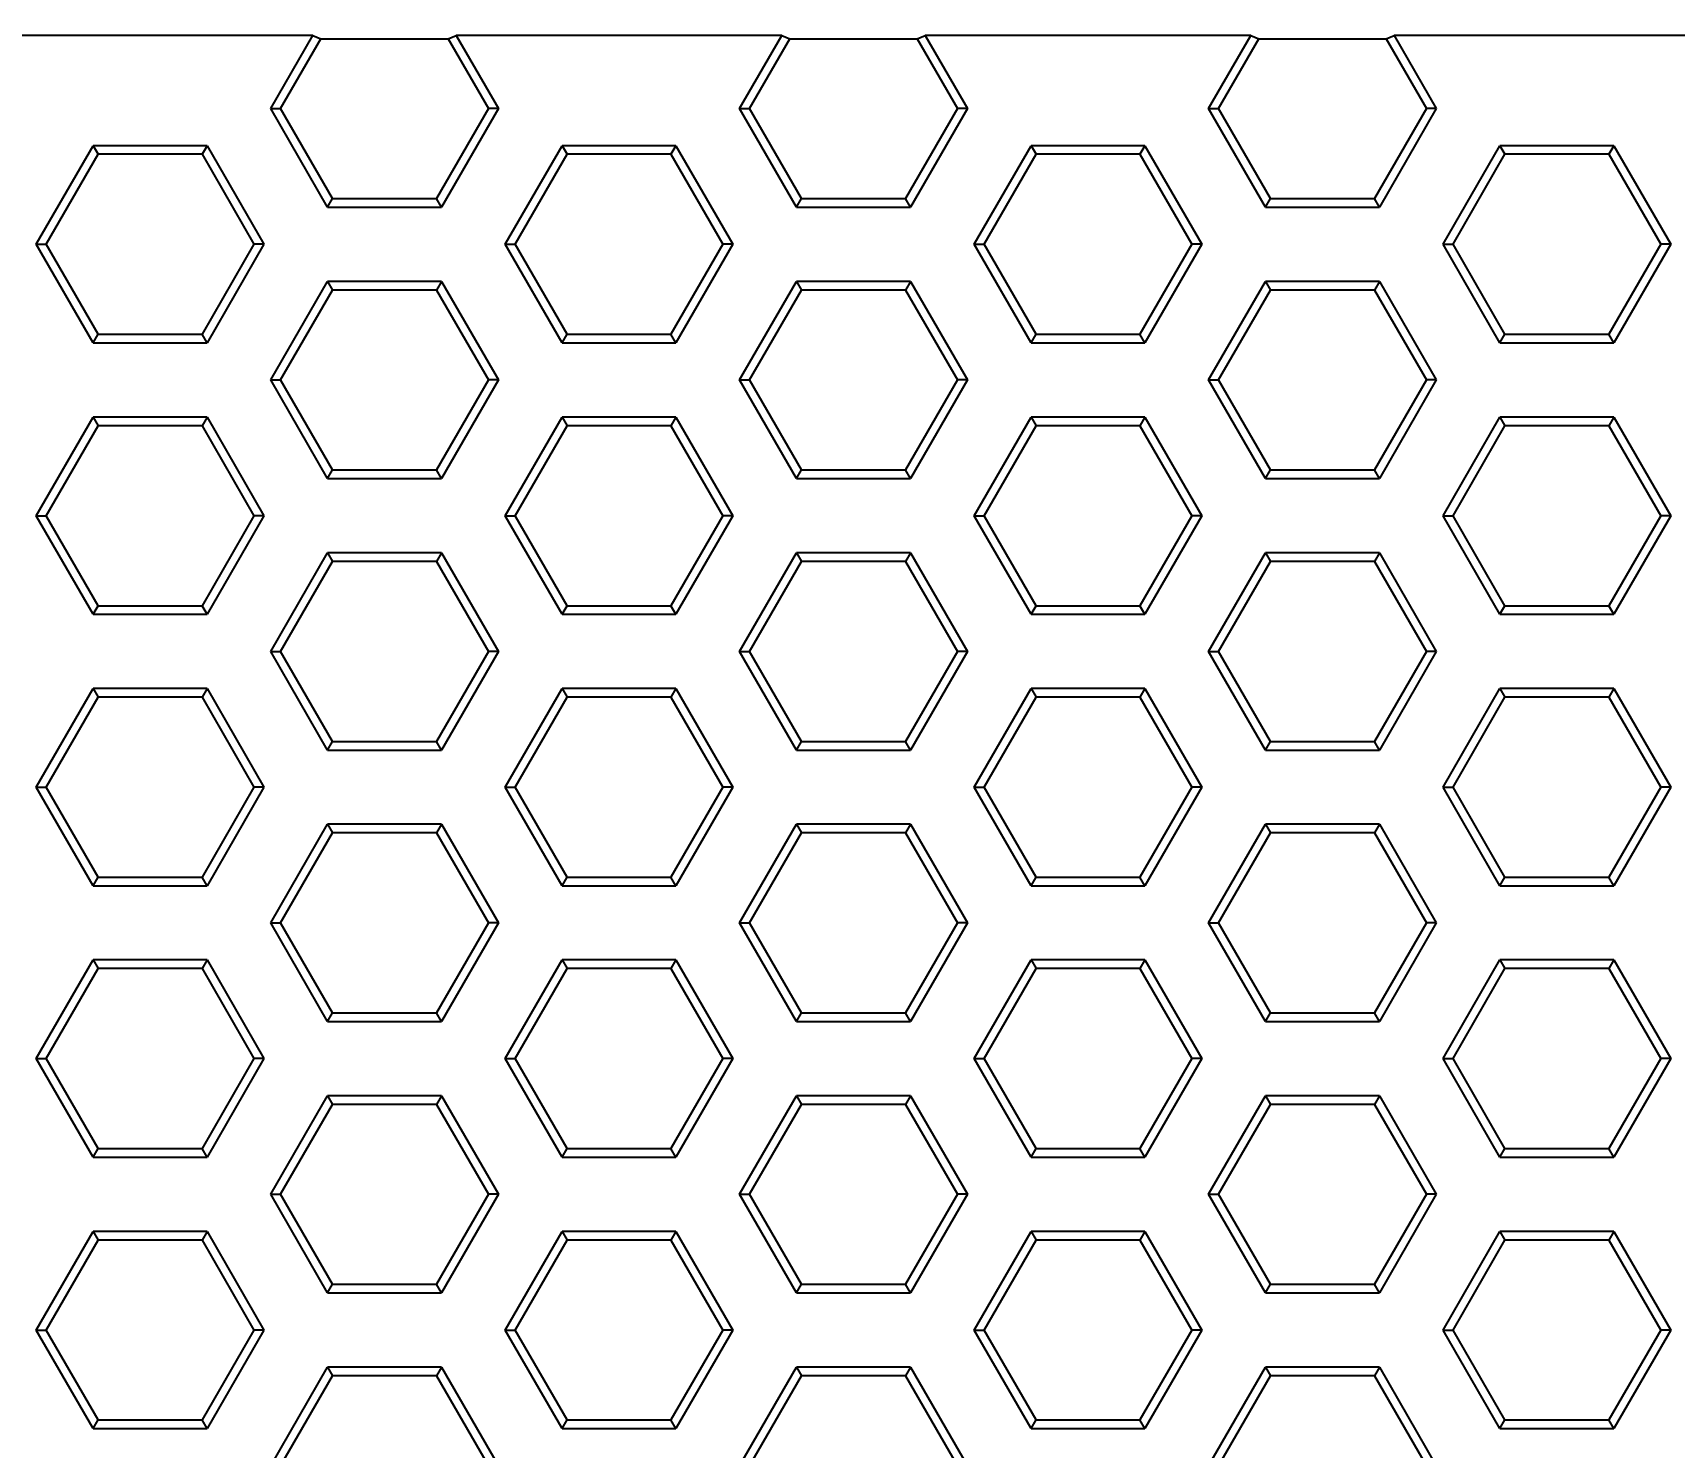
# Model space of a CAD drawing. Header units: inches. Extents: x 0.1 to 21.8, y 1.5 to 18.3.
# Drawn here: x 7.716 to 8.764, y 2.357 to 3.26 of the extents above; entities that cross this region are included whole.
import ezdxf

# ---------------------------------------------------------------- set-up
doc = ezdxf.new("R2010")
doc.units = ezdxf.units.IN
doc.header["$MEASUREMENT"] = 0
doc.layers.get('Defpoints').update_dxf_attribs({"color": 1})
doc.layers.add('Honeycomb', color=7, linetype='Continuous', true_color=0xffffff)
doc.styles.get("Standard").update_dxf_attribs({"font": 'Arial.ttf'})
doc.dimstyles.new('.1 DIM', dxfattribs={"dimscale": 0, "dimtxt": 0.15, "dimasz": 0.1, "dimexe": 0.18, "dimexo": 0.0625, "dimgap": 0.09, "dimtad": 0, "dimtih": 1, "dimtoh": 1, "dimdec": 5, "dimzin": 0, "dimdsep": 46, "dimlunit": 4, "dimtxsty": 'Standard', "dimcen": 0.09, "dimadec": 0, "dimazin": 0, "dimtfac": 1, "dimtdec": 5, "dimtofl": 0, "dimtmove": 0, "dimatfit": 3, "dimfxl": 1, "dimtolj": 1, "dimtzin": 0, "dimarcsym": 0})

# ---------------------------------------------------------------- blocks, each defined once
blk = doc.blocks.new('*D39')
at = {"layer": 'Defpoints', "color": 0, "lineweight": -2, "transparency": 16777216}
for p, q in [((7.3728, 3.7868), (7.2673, 3.3073)), ((7.4728, 3.7868), (7.3728, 3.7868)), ((7.2322, 3.0581), (7.2322, 3.2381)), ((7.1422, 3.1481), (7.3222, 3.1481))]:
    blk.add_line(p, q, dxfattribs=at)
at = {"layer": 'Defpoints', "color": 0, "transparency": 16777216}
for p in [(7.2458, 3.2096), (7.2187, 3.0866)]:
    blk.add_point(p, dxfattribs=at)
blk.add_solid([(7.251, 3.3109), (7.2836, 3.3037), (7.2458, 3.2096)], dxfattribs=at)
at = {"layer": 'Defpoints', "color": 0, "transparency": 16777216, "insert": (8.1297, 3.7868), "char_height": 0.15, "attachment_point": 5}
blk.add_mtext('\\A1;∅{\\H1x;\\S1/8;}"\\P [∅3.20 mm]', dxfattribs=at)

msp = doc.modelspace()

# ---------------------------------------------------------------- linework, layer by layer
at = {"layer": 'Honeycomb', "color": 250, "linetype": 'Continuous'}
for p, q in [((7.895144, 3.258199), (7.687386, 3.258199)), ((7.868213, 3.211554), (7.895144, 3.258199)), ((7.895144, 3.258199), (7.900311, 3.256138)), ((7.981414, 3.256138), (7.986581, 3.258199)), ((7.986581, 3.258199), (8.013512, 3.211554)), ((8.194339, 3.258199), (7.986581, 3.258199)), ((8.167408, 3.211554), (8.194339, 3.258199)), ((8.194339, 3.258199), (8.199506, 3.256138)), ((8.280609, 3.256138), (8.285776, 3.258199)), ((8.285776, 3.258199), (8.312707, 3.211554)), ((8.493534, 3.258199), (8.285776, 3.258199)), ((8.466604, 3.211554), (8.493534, 3.258199)), ((8.493534, 3.258199), (8.498701, 3.256138)), ((8.579804, 3.256138), (8.584971, 3.258199)), ((8.584971, 3.258199), (8.611902, 3.211554)), ((8.792729, 3.258199), (8.584971, 3.258199)), ((7.874571, 3.211554), (7.900311, 3.256138)), ((7.900311, 3.256138), (7.981414, 3.256138)), ((7.981414, 3.256138), (8.007154, 3.211554)), ((8.173766, 3.211554), (8.199506, 3.256138)), ((8.199506, 3.256138), (8.280609, 3.256138)), ((8.280609, 3.256138), (8.30635, 3.211554)), ((8.472961, 3.211554), (8.498701, 3.256138)), ((8.498701, 3.256138), (8.579804, 3.256138)), ((8.579804, 3.256138), (8.605545, 3.211554)), ((7.904538, 3.148638), (7.868213, 3.211554)), ((7.868213, 3.211554), (7.874571, 3.211554)), ((7.907717, 3.154144), (7.874571, 3.211554)), ((8.007154, 3.211554), (7.974009, 3.154144)), ((8.013512, 3.211554), (7.977187, 3.148638)), ((8.013512, 3.211554), (8.007154, 3.211554)), ((8.203733, 3.148638), (8.167408, 3.211554)), ((8.167408, 3.211554), (8.173766, 3.211554)), ((8.206912, 3.154144), (8.173766, 3.211554)), ((8.30635, 3.211554), (8.273204, 3.154144)), ((8.312707, 3.211554), (8.276382, 3.148638)), ((8.312707, 3.211554), (8.30635, 3.211554)), ((8.502928, 3.148638), (8.466604, 3.211554)), ((8.466604, 3.211554), (8.472961, 3.211554)), ((8.506107, 3.154144), (8.472961, 3.211554)), ((8.605545, 3.211554), (8.572399, 3.154144)), ((8.611902, 3.211554), (8.575577, 3.148638)), ((8.611902, 3.211554), (8.605545, 3.211554)), ((7.718616, 3.124945), (7.754941, 3.187861)), ((7.754941, 3.187861), (7.758119, 3.182355)), ((7.82759, 3.187861), (7.754941, 3.187861)), ((7.82759, 3.187861), (7.824411, 3.182355)), ((7.82759, 3.187861), (7.863914, 3.124945)), ((8.017811, 3.124945), (8.054136, 3.187861)), ((8.054136, 3.187861), (8.057314, 3.182355)), ((8.126785, 3.187861), (8.054136, 3.187861)), ((8.126785, 3.187861), (8.123606, 3.182355)), ((8.126785, 3.187861), (8.163109, 3.124945)), ((8.317006, 3.124945), (8.353331, 3.187861)), ((8.353331, 3.187861), (8.356509, 3.182355)), ((8.42598, 3.187861), (8.353331, 3.187861)), ((8.42598, 3.187861), (8.422801, 3.182355)), ((8.42598, 3.187861), (8.462305, 3.124945)), ((8.616201, 3.124945), (8.652526, 3.187861)), ((8.652526, 3.187861), (8.655704, 3.182355)), ((8.725175, 3.187861), (8.652526, 3.187861)), ((8.725175, 3.187861), (8.721996, 3.182355)), ((8.725175, 3.187861), (8.7615, 3.124945)), ((7.724973, 3.124945), (7.758119, 3.182355)), ((7.824411, 3.182355), (7.758119, 3.182355)), ((7.824411, 3.182355), (7.857557, 3.124945)), ((8.024168, 3.124945), (8.057314, 3.182355)), ((8.123606, 3.182355), (8.057314, 3.182355)), ((8.123606, 3.182355), (8.156752, 3.124945)), ((8.323363, 3.124945), (8.356509, 3.182355)), ((8.422801, 3.182355), (8.356509, 3.182355)), ((8.422801, 3.182355), (8.455947, 3.124945)), ((8.622559, 3.124945), (8.655704, 3.182355)), ((8.721996, 3.182355), (8.655704, 3.182355)), ((8.721996, 3.182355), (8.755142, 3.124945)), ((7.904538, 3.148638), (7.907717, 3.154144)), ((7.907717, 3.154144), (7.974009, 3.154144)), ((7.977187, 3.148638), (7.974009, 3.154144)), ((8.203733, 3.148638), (8.206912, 3.154144)), ((8.206912, 3.154144), (8.273204, 3.154144)), ((8.276382, 3.148638), (8.273204, 3.154144)), ((8.502928, 3.148638), (8.506107, 3.154144)), ((8.506107, 3.154144), (8.572399, 3.154144)), ((8.575577, 3.148638), (8.572399, 3.154144)), ((7.904538, 3.148638), (7.977187, 3.148638)), ((8.203733, 3.148638), (8.276382, 3.148638)), ((8.502928, 3.148638), (8.575577, 3.148638)), ((7.754941, 3.062029), (7.718616, 3.124945)), ((7.718616, 3.124945), (7.724973, 3.124945)), ((7.758119, 3.067535), (7.724973, 3.124945)), ((7.857557, 3.124945), (7.824411, 3.067535)), ((7.863914, 3.124945), (7.82759, 3.062029)), ((7.863914, 3.124945), (7.857557, 3.124945)), ((8.054136, 3.062029), (8.017811, 3.124945)), ((8.017811, 3.124945), (8.024168, 3.124945)), ((8.057314, 3.067535), (8.024168, 3.124945)), ((8.156752, 3.124945), (8.123606, 3.067535)), ((8.163109, 3.124945), (8.126785, 3.062029)), ((8.163109, 3.124945), (8.156752, 3.124945)), ((8.353331, 3.062029), (8.317006, 3.124945)), ((8.317006, 3.124945), (8.323363, 3.124945)), ((8.356509, 3.067535), (8.323363, 3.124945)), ((8.455947, 3.124945), (8.422801, 3.067535)), ((8.462305, 3.124945), (8.42598, 3.062029)), ((8.462305, 3.124945), (8.455947, 3.124945)), ((8.652526, 3.062029), (8.616201, 3.124945)), ((8.616201, 3.124945), (8.622559, 3.124945)), ((8.655704, 3.067535), (8.622559, 3.124945)), ((8.755142, 3.124945), (8.721996, 3.067535)), ((8.7615, 3.124945), (8.725175, 3.062029)), ((8.7615, 3.124945), (8.755142, 3.124945)), ((7.868213, 3.038336), (7.904538, 3.101252)), ((7.904538, 3.101252), (7.907717, 3.095746)), ((7.977187, 3.101252), (7.904538, 3.101252)), ((7.977187, 3.101252), (7.974009, 3.095746)), ((7.977187, 3.101252), (8.013512, 3.038336)), ((8.167408, 3.038336), (8.203733, 3.101252)), ((8.203733, 3.101252), (8.206912, 3.095746)), ((8.276382, 3.101252), (8.203733, 3.101252)), ((8.276382, 3.101252), (8.273204, 3.095746)), ((8.276382, 3.101252), (8.312707, 3.038336)), ((8.466604, 3.038336), (8.502928, 3.101252)), ((8.502928, 3.101252), (8.506107, 3.095746)), ((8.575577, 3.101252), (8.502928, 3.101252)), ((8.575577, 3.101252), (8.572399, 3.095746)), ((8.575577, 3.101252), (8.611902, 3.038336)), ((7.874571, 3.038336), (7.907717, 3.095746)), ((7.974009, 3.095746), (7.907717, 3.095746)), ((7.974009, 3.095746), (8.007154, 3.038336)), ((8.173766, 3.038336), (8.206912, 3.095746)), ((8.273204, 3.095746), (8.206912, 3.095746)), ((8.273204, 3.095746), (8.30635, 3.038336)), ((8.472961, 3.038336), (8.506107, 3.095746)), ((8.572399, 3.095746), (8.506107, 3.095746)), ((8.572399, 3.095746), (8.605545, 3.038336)), ((7.754941, 3.062029), (7.758119, 3.067535)), ((7.754941, 3.062029), (7.82759, 3.062029)), ((7.758119, 3.067535), (7.824411, 3.067535)), ((7.82759, 3.062029), (7.824411, 3.067535)), ((8.054136, 3.062029), (8.057314, 3.067535)), ((8.054136, 3.062029), (8.126785, 3.062029)), ((8.057314, 3.067535), (8.123606, 3.067535)), ((8.126785, 3.062029), (8.123606, 3.067535)), ((8.353331, 3.062029), (8.356509, 3.067535)), ((8.353331, 3.062029), (8.42598, 3.062029)), ((8.356509, 3.067535), (8.422801, 3.067535)), ((8.42598, 3.062029), (8.422801, 3.067535)), ((8.652526, 3.062029), (8.655704, 3.067535)), ((8.652526, 3.062029), (8.725175, 3.062029)), ((8.655704, 3.067535), (8.721996, 3.067535)), ((8.725175, 3.062029), (8.721996, 3.067535)), ((7.904538, 2.97542), (7.868213, 3.038336)), ((7.868213, 3.038336), (7.874571, 3.038336)), ((7.907717, 2.980925), (7.874571, 3.038336)), ((8.007154, 3.038336), (7.974009, 2.980925)), ((8.013512, 3.038336), (7.977187, 2.97542)), ((8.013512, 3.038336), (8.007154, 3.038336)), ((8.203733, 2.97542), (8.167408, 3.038336)), ((8.167408, 3.038336), (8.173766, 3.038336)), ((8.206912, 2.980925), (8.173766, 3.038336)), ((8.30635, 3.038336), (8.273204, 2.980925)), ((8.312707, 3.038336), (8.276382, 2.97542)), ((8.312707, 3.038336), (8.30635, 3.038336)), ((8.502928, 2.97542), (8.466604, 3.038336)), ((8.466604, 3.038336), (8.472961, 3.038336)), ((8.506107, 2.980925), (8.472961, 3.038336)), ((8.605545, 3.038336), (8.572399, 2.980925)), ((8.611902, 3.038336), (8.575577, 2.97542)), ((8.611902, 3.038336), (8.605545, 3.038336)), ((7.718616, 2.951727), (7.754941, 3.014643)), ((7.724973, 2.951727), (7.758119, 3.009137)), ((7.754941, 3.014643), (7.758119, 3.009137)), ((7.82759, 3.014643), (7.754941, 3.014643)), ((7.824411, 3.009137), (7.758119, 3.009137)), ((7.82759, 3.014643), (7.824411, 3.009137)), ((7.824411, 3.009137), (7.857557, 2.951727)), ((7.82759, 3.014643), (7.863914, 2.951727)), ((8.017811, 2.951727), (8.054136, 3.014643)), ((8.024168, 2.951727), (8.057314, 3.009137)), ((8.054136, 3.014643), (8.057314, 3.009137)), ((8.126785, 3.014643), (8.054136, 3.014643)), ((8.123606, 3.009137), (8.057314, 3.009137)), ((8.126785, 3.014643), (8.123606, 3.009137)), ((8.123606, 3.009137), (8.156752, 2.951727)), ((8.126785, 3.014643), (8.163109, 2.951727)), ((8.317006, 2.951727), (8.353331, 3.014643)), ((8.323363, 2.951727), (8.356509, 3.009137)), ((8.353331, 3.014643), (8.356509, 3.009137)), ((8.42598, 3.014643), (8.353331, 3.014643)), ((8.422801, 3.009137), (8.356509, 3.009137)), ((8.42598, 3.014643), (8.422801, 3.009137)), ((8.422801, 3.009137), (8.455947, 2.951727)), ((8.42598, 3.014643), (8.462305, 2.951727)), ((8.616201, 2.951727), (8.652526, 3.014643)), ((8.622559, 2.951727), (8.655704, 3.009137)), ((8.652526, 3.014643), (8.655704, 3.009137)), ((8.725175, 3.014643), (8.652526, 3.014643)), ((8.721996, 3.009137), (8.655704, 3.009137)), ((8.725175, 3.014643), (8.721996, 3.009137)), ((8.721996, 3.009137), (8.755142, 2.951727)), ((8.725175, 3.014643), (8.7615, 2.951727)), ((7.904538, 2.97542), (7.907717, 2.980925)), ((7.904538, 2.97542), (7.977187, 2.97542)), ((7.907717, 2.980925), (7.974009, 2.980925)), ((7.977187, 2.97542), (7.974009, 2.980925)), ((8.203733, 2.97542), (8.206912, 2.980925)), ((8.203733, 2.97542), (8.276382, 2.97542)), ((8.206912, 2.980925), (8.273204, 2.980925)), ((8.276382, 2.97542), (8.273204, 2.980925)), ((8.502928, 2.97542), (8.506107, 2.980925)), ((8.502928, 2.97542), (8.575577, 2.97542)), ((8.506107, 2.980925), (8.572399, 2.980925)), ((8.575577, 2.97542), (8.572399, 2.980925)), ((7.754941, 2.888811), (7.718616, 2.951727)), ((7.718616, 2.951727), (7.724973, 2.951727)), ((7.758119, 2.894316), (7.724973, 2.951727)), ((7.857557, 2.951727), (7.824411, 2.894316)), ((7.863914, 2.951727), (7.82759, 2.888811)), ((7.863914, 2.951727), (7.857557, 2.951727)), ((8.054136, 2.888811), (8.017811, 2.951727)), ((8.017811, 2.951727), (8.024168, 2.951727)), ((8.057314, 2.894316), (8.024168, 2.951727)), ((8.156752, 2.951727), (8.123606, 2.894316)), ((8.163109, 2.951727), (8.126785, 2.888811)), ((8.163109, 2.951727), (8.156752, 2.951727)), ((8.353331, 2.888811), (8.317006, 2.951727)), ((8.317006, 2.951727), (8.323363, 2.951727)), ((8.356509, 2.894316), (8.323363, 2.951727)), ((8.455947, 2.951727), (8.422801, 2.894316)), ((8.462305, 2.951727), (8.42598, 2.888811)), ((8.462305, 2.951727), (8.455947, 2.951727)), ((8.652526, 2.888811), (8.616201, 2.951727)), ((8.616201, 2.951727), (8.622559, 2.951727)), ((8.655704, 2.894316), (8.622559, 2.951727)), ((8.755142, 2.951727), (8.721996, 2.894316)), ((8.7615, 2.951727), (8.725175, 2.888811)), ((8.7615, 2.951727), (8.755142, 2.951727)), ((7.868213, 2.865118), (7.904538, 2.928034)), ((7.874571, 2.865118), (7.907717, 2.922528)), ((7.904538, 2.928034), (7.907717, 2.922528)), ((7.977187, 2.928034), (7.904538, 2.928034)), ((7.974009, 2.922528), (7.907717, 2.922528)), ((7.977187, 2.928034), (7.974009, 2.922528)), ((7.974009, 2.922528), (8.007154, 2.865118)), ((7.977187, 2.928034), (8.013512, 2.865118)), ((8.167408, 2.865118), (8.203733, 2.928034)), ((8.173766, 2.865118), (8.206912, 2.922528)), ((8.203733, 2.928034), (8.206912, 2.922528)), ((8.276382, 2.928034), (8.203733, 2.928034)), ((8.273204, 2.922528), (8.206912, 2.922528)), ((8.276382, 2.928034), (8.273204, 2.922528)), ((8.273204, 2.922528), (8.30635, 2.865118)), ((8.276382, 2.928034), (8.312707, 2.865118)), ((8.466604, 2.865118), (8.502928, 2.928034)), ((8.472961, 2.865118), (8.506107, 2.922528)), ((8.502928, 2.928034), (8.506107, 2.922528)), ((8.575577, 2.928034), (8.502928, 2.928034)), ((8.572399, 2.922528), (8.506107, 2.922528)), ((8.575577, 2.928034), (8.572399, 2.922528)), ((8.572399, 2.922528), (8.605545, 2.865118)), ((8.575577, 2.928034), (8.611902, 2.865118)), ((7.754941, 2.888811), (7.758119, 2.894316)), ((7.758119, 2.894316), (7.824411, 2.894316)), ((7.82759, 2.888811), (7.824411, 2.894316)), ((8.054136, 2.888811), (8.057314, 2.894316)), ((8.057314, 2.894316), (8.123606, 2.894316)), ((8.126785, 2.888811), (8.123606, 2.894316)), ((8.353331, 2.888811), (8.356509, 2.894316)), ((8.356509, 2.894316), (8.422801, 2.894316)), ((8.42598, 2.888811), (8.422801, 2.894316)), ((8.652526, 2.888811), (8.655704, 2.894316)), ((8.655704, 2.894316), (8.721996, 2.894316)), ((8.725175, 2.888811), (8.721996, 2.894316)), ((7.754941, 2.888811), (7.82759, 2.888811)), ((8.054136, 2.888811), (8.126785, 2.888811)), ((8.353331, 2.888811), (8.42598, 2.888811)), ((8.652526, 2.888811), (8.725175, 2.888811)), ((7.904538, 2.802202), (7.868213, 2.865118)), ((7.868213, 2.865118), (7.874571, 2.865118)), ((7.907717, 2.807707), (7.874571, 2.865118)), ((8.007154, 2.865118), (7.974009, 2.807707)), ((8.013512, 2.865118), (7.977187, 2.802202)), ((8.013512, 2.865118), (8.007154, 2.865118)), ((8.203733, 2.802202), (8.167408, 2.865118)), ((8.167408, 2.865118), (8.173766, 2.865118)), ((8.206912, 2.807707), (8.173766, 2.865118)), ((8.30635, 2.865118), (8.273204, 2.807707)), ((8.312707, 2.865118), (8.276382, 2.802202)), ((8.312707, 2.865118), (8.30635, 2.865118)), ((8.502928, 2.802202), (8.466604, 2.865118)), ((8.466604, 2.865118), (8.472961, 2.865118)), ((8.506107, 2.807707), (8.472961, 2.865118)), ((8.605545, 2.865118), (8.572399, 2.807707)), ((8.611902, 2.865118), (8.575577, 2.802202)), ((8.611902, 2.865118), (8.605545, 2.865118)), ((7.718616, 2.778509), (7.754941, 2.841425)), ((7.754941, 2.841425), (7.758119, 2.835919)), ((7.82759, 2.841425), (7.754941, 2.841425)), ((7.82759, 2.841425), (7.824411, 2.835919)), ((7.82759, 2.841425), (7.863914, 2.778509)), ((8.017811, 2.778509), (8.054136, 2.841425)), ((8.054136, 2.841425), (8.057314, 2.835919)), ((8.126785, 2.841425), (8.054136, 2.841425)), ((8.126785, 2.841425), (8.123606, 2.835919)), ((8.126785, 2.841425), (8.163109, 2.778509)), ((8.317006, 2.778509), (8.353331, 2.841425)), ((8.353331, 2.841425), (8.356509, 2.835919)), ((8.42598, 2.841425), (8.353331, 2.841425)), ((8.42598, 2.841425), (8.422801, 2.835919)), ((8.42598, 2.841425), (8.462305, 2.778509)), ((8.616201, 2.778509), (8.652526, 2.841425)), ((8.652526, 2.841425), (8.655704, 2.835919)), ((8.725175, 2.841425), (8.652526, 2.841425)), ((8.725175, 2.841425), (8.721996, 2.835919)), ((8.725175, 2.841425), (8.7615, 2.778509)), ((7.724973, 2.778509), (7.758119, 2.835919)), ((7.824411, 2.835919), (7.758119, 2.835919)), ((7.824411, 2.835919), (7.857557, 2.778509)), ((8.024168, 2.778509), (8.057314, 2.835919)), ((8.123606, 2.835919), (8.057314, 2.835919)), ((8.123606, 2.835919), (8.156752, 2.778509)), ((8.323363, 2.778509), (8.356509, 2.835919)), ((8.422801, 2.835919), (8.356509, 2.835919)), ((8.422801, 2.835919), (8.455947, 2.778509)), ((8.622559, 2.778509), (8.655704, 2.835919)), ((8.721996, 2.835919), (8.655704, 2.835919)), ((8.721996, 2.835919), (8.755142, 2.778509)), ((7.904538, 2.802202), (7.907717, 2.807707)), ((7.907717, 2.807707), (7.974009, 2.807707)), ((7.977187, 2.802202), (7.974009, 2.807707)), ((8.203733, 2.802202), (8.206912, 2.807707)), ((8.206912, 2.807707), (8.273204, 2.807707)), ((8.276382, 2.802202), (8.273204, 2.807707)), ((8.502928, 2.802202), (8.506107, 2.807707)), ((8.506107, 2.807707), (8.572399, 2.807707)), ((8.575577, 2.802202), (8.572399, 2.807707)), ((7.904538, 2.802202), (7.977187, 2.802202)), ((8.203733, 2.802202), (8.276382, 2.802202)), ((8.502928, 2.802202), (8.575577, 2.802202)), ((7.754941, 2.715592), (7.718616, 2.778509)), ((7.718616, 2.778509), (7.724973, 2.778509)), ((7.758119, 2.721098), (7.724973, 2.778509)), ((7.857557, 2.778509), (7.824411, 2.721098)), ((7.863914, 2.778509), (7.82759, 2.715592)), ((7.863914, 2.778509), (7.857557, 2.778509)), ((8.054136, 2.715592), (8.017811, 2.778509)), ((8.017811, 2.778509), (8.024168, 2.778509)), ((8.057314, 2.721098), (8.024168, 2.778509)), ((8.156752, 2.778509), (8.123606, 2.721098)), ((8.163109, 2.778509), (8.126785, 2.715592)), ((8.163109, 2.778509), (8.156752, 2.778509)), ((8.353331, 2.715592), (8.317006, 2.778509)), ((8.317006, 2.778509), (8.323363, 2.778509)), ((8.356509, 2.721098), (8.323363, 2.778509)), ((8.455947, 2.778509), (8.422801, 2.721098)), ((8.462305, 2.778509), (8.42598, 2.715592)), ((8.462305, 2.778509), (8.455947, 2.778509)), ((8.652526, 2.715592), (8.616201, 2.778509)), ((8.616201, 2.778509), (8.622559, 2.778509)), ((8.655704, 2.721098), (8.622559, 2.778509)), ((8.755142, 2.778509), (8.721996, 2.721098)), ((8.7615, 2.778509), (8.725175, 2.715592)), ((8.7615, 2.778509), (8.755142, 2.778509)), ((7.868213, 2.691899), (7.904538, 2.754816)), ((7.904538, 2.754816), (7.907717, 2.74931)), ((7.977187, 2.754816), (7.904538, 2.754816)), ((7.977187, 2.754816), (7.974009, 2.74931)), ((7.977187, 2.754816), (8.013512, 2.691899)), ((8.167408, 2.691899), (8.203733, 2.754816)), ((8.203733, 2.754816), (8.206912, 2.74931)), ((8.276382, 2.754816), (8.203733, 2.754816)), ((8.276382, 2.754816), (8.273204, 2.74931)), ((8.276382, 2.754816), (8.312707, 2.691899)), ((8.466604, 2.691899), (8.502928, 2.754816)), ((8.502928, 2.754816), (8.506107, 2.74931)), ((8.575577, 2.754816), (8.502928, 2.754816)), ((8.575577, 2.754816), (8.572399, 2.74931)), ((8.575577, 2.754816), (8.611902, 2.691899)), ((7.874571, 2.691899), (7.907717, 2.74931)), ((7.974009, 2.74931), (7.907717, 2.74931)), ((7.974009, 2.74931), (8.007154, 2.691899)), ((8.173766, 2.691899), (8.206912, 2.74931)), ((8.273204, 2.74931), (8.206912, 2.74931)), ((8.273204, 2.74931), (8.30635, 2.691899)), ((8.472961, 2.691899), (8.506107, 2.74931)), ((8.572399, 2.74931), (8.506107, 2.74931)), ((8.572399, 2.74931), (8.605545, 2.691899)), ((7.754941, 2.715592), (7.758119, 2.721098)), ((7.754941, 2.715592), (7.82759, 2.715592)), ((7.758119, 2.721098), (7.824411, 2.721098)), ((7.82759, 2.715592), (7.824411, 2.721098)), ((8.054136, 2.715592), (8.057314, 2.721098)), ((8.054136, 2.715592), (8.126785, 2.715592)), ((8.057314, 2.721098), (8.123606, 2.721098)), ((8.126785, 2.715592), (8.123606, 2.721098)), ((8.353331, 2.715592), (8.356509, 2.721098)), ((8.353331, 2.715592), (8.42598, 2.715592)), ((8.356509, 2.721098), (8.422801, 2.721098)), ((8.42598, 2.715592), (8.422801, 2.721098)), ((8.652526, 2.715592), (8.655704, 2.721098)), ((8.652526, 2.715592), (8.725175, 2.715592)), ((8.655704, 2.721098), (8.721996, 2.721098)), ((8.725175, 2.715592), (8.721996, 2.721098)), ((7.904538, 2.628983), (7.868213, 2.691899)), ((7.868213, 2.691899), (7.874571, 2.691899)), ((7.907717, 2.634489), (7.874571, 2.691899)), ((8.007154, 2.691899), (7.974009, 2.634489)), ((8.013512, 2.691899), (7.977187, 2.628983)), ((8.013512, 2.691899), (8.007154, 2.691899)), ((8.203733, 2.628983), (8.167408, 2.691899)), ((8.167408, 2.691899), (8.173766, 2.691899)), ((8.206912, 2.634489), (8.173766, 2.691899)), ((8.30635, 2.691899), (8.273204, 2.634489)), ((8.312707, 2.691899), (8.276382, 2.628983)), ((8.312707, 2.691899), (8.30635, 2.691899)), ((8.502928, 2.628983), (8.466604, 2.691899)), ((8.466604, 2.691899), (8.472961, 2.691899)), ((8.506107, 2.634489), (8.472961, 2.691899)), ((8.605545, 2.691899), (8.572399, 2.634489)), ((8.611902, 2.691899), (8.575577, 2.628983)), ((8.611902, 2.691899), (8.605545, 2.691899)), ((7.718616, 2.60529), (7.754941, 2.668206)), ((7.724973, 2.60529), (7.758119, 2.662701)), ((7.754941, 2.668206), (7.758119, 2.662701)), ((7.82759, 2.668206), (7.754941, 2.668206)), ((7.824411, 2.662701), (7.758119, 2.662701)), ((7.82759, 2.668206), (7.824411, 2.662701)), ((7.824411, 2.662701), (7.857557, 2.60529)), ((7.82759, 2.668206), (7.863914, 2.60529)), ((8.017811, 2.60529), (8.054136, 2.668206)), ((8.024168, 2.60529), (8.057314, 2.662701)), ((8.054136, 2.668206), (8.057314, 2.662701)), ((8.126785, 2.668206), (8.054136, 2.668206)), ((8.123606, 2.662701), (8.057314, 2.662701)), ((8.126785, 2.668206), (8.123606, 2.662701)), ((8.123606, 2.662701), (8.156752, 2.60529)), ((8.126785, 2.668206), (8.163109, 2.60529)), ((8.317006, 2.60529), (8.353331, 2.668206)), ((8.323363, 2.60529), (8.356509, 2.662701)), ((8.353331, 2.668206), (8.356509, 2.662701)), ((8.42598, 2.668206), (8.353331, 2.668206)), ((8.422801, 2.662701), (8.356509, 2.662701)), ((8.42598, 2.668206), (8.422801, 2.662701)), ((8.422801, 2.662701), (8.455947, 2.60529)), ((8.42598, 2.668206), (8.462305, 2.60529)), ((8.616201, 2.60529), (8.652526, 2.668206)), ((8.622559, 2.60529), (8.655704, 2.662701)), ((8.652526, 2.668206), (8.655704, 2.662701)), ((8.725175, 2.668206), (8.652526, 2.668206)), ((8.721996, 2.662701), (8.655704, 2.662701)), ((8.725175, 2.668206), (8.721996, 2.662701)), ((8.721996, 2.662701), (8.755142, 2.60529)), ((8.725175, 2.668206), (8.7615, 2.60529)), ((7.904538, 2.628983), (7.907717, 2.634489)), ((7.904538, 2.628983), (7.977187, 2.628983)), ((7.907717, 2.634489), (7.974009, 2.634489)), ((7.977187, 2.628983), (7.974009, 2.634489)), ((8.203733, 2.628983), (8.206912, 2.634489)), ((8.203733, 2.628983), (8.276382, 2.628983)), ((8.206912, 2.634489), (8.273204, 2.634489)), ((8.276382, 2.628983), (8.273204, 2.634489)), ((8.502928, 2.628983), (8.506107, 2.634489)), ((8.502928, 2.628983), (8.575577, 2.628983)), ((8.506107, 2.634489), (8.572399, 2.634489)), ((8.575577, 2.628983), (8.572399, 2.634489)), ((7.754941, 2.542374), (7.718616, 2.60529)), ((7.718616, 2.60529), (7.724973, 2.60529)), ((7.758119, 2.54788), (7.724973, 2.60529)), ((7.857557, 2.60529), (7.824411, 2.54788)), ((7.863914, 2.60529), (7.82759, 2.542374)), ((7.863914, 2.60529), (7.857557, 2.60529)), ((8.054136, 2.542374), (8.017811, 2.60529)), ((8.017811, 2.60529), (8.024168, 2.60529)), ((8.057314, 2.54788), (8.024168, 2.60529)), ((8.156752, 2.60529), (8.123606, 2.54788)), ((8.163109, 2.60529), (8.126785, 2.542374)), ((8.163109, 2.60529), (8.156752, 2.60529)), ((8.353331, 2.542374), (8.317006, 2.60529)), ((8.317006, 2.60529), (8.323363, 2.60529)), ((8.356509, 2.54788), (8.323363, 2.60529)), ((8.455947, 2.60529), (8.422801, 2.54788)), ((8.462305, 2.60529), (8.42598, 2.542374)), ((8.462305, 2.60529), (8.455947, 2.60529)), ((8.652526, 2.542374), (8.616201, 2.60529)), ((8.616201, 2.60529), (8.622559, 2.60529)), ((8.655704, 2.54788), (8.622559, 2.60529)), ((8.755142, 2.60529), (8.721996, 2.54788)), ((8.7615, 2.60529), (8.725175, 2.542374)), ((8.7615, 2.60529), (8.755142, 2.60529)), ((7.868213, 2.518681), (7.904538, 2.581597)), ((7.874571, 2.518681), (7.907717, 2.576092)), ((7.904538, 2.581597), (7.907717, 2.576092)), ((7.977187, 2.581597), (7.904538, 2.581597)), ((7.974009, 2.576092), (7.907717, 2.576092)), ((7.977187, 2.581597), (7.974009, 2.576092)), ((7.974009, 2.576092), (8.007154, 2.518681)), ((7.977187, 2.581597), (8.013512, 2.518681)), ((8.167408, 2.518681), (8.203733, 2.581597)), ((8.173766, 2.518681), (8.206912, 2.576092)), ((8.203733, 2.581597), (8.206912, 2.576092)), ((8.276382, 2.581597), (8.203733, 2.581597)), ((8.273204, 2.576092), (8.206912, 2.576092)), ((8.276382, 2.581597), (8.273204, 2.576092)), ((8.273204, 2.576092), (8.30635, 2.518681)), ((8.276382, 2.581597), (8.312707, 2.518681)), ((8.466604, 2.518681), (8.502928, 2.581597)), ((8.472961, 2.518681), (8.506107, 2.576092)), ((8.502928, 2.581597), (8.506107, 2.576092)), ((8.575577, 2.581597), (8.502928, 2.581597)), ((8.572399, 2.576092), (8.506107, 2.576092)), ((8.575577, 2.581597), (8.572399, 2.576092)), ((8.572399, 2.576092), (8.605545, 2.518681)), ((8.575577, 2.581597), (8.611902, 2.518681)), ((7.754941, 2.542374), (7.758119, 2.54788)), ((7.758119, 2.54788), (7.824411, 2.54788)), ((7.82759, 2.542374), (7.824411, 2.54788)), ((8.054136, 2.542374), (8.057314, 2.54788)), ((8.057314, 2.54788), (8.123606, 2.54788)), ((8.126785, 2.542374), (8.123606, 2.54788)), ((8.353331, 2.542374), (8.356509, 2.54788)), ((8.356509, 2.54788), (8.422801, 2.54788)), ((8.42598, 2.542374), (8.422801, 2.54788)), ((8.652526, 2.542374), (8.655704, 2.54788)), ((8.655704, 2.54788), (8.721996, 2.54788)), ((8.725175, 2.542374), (8.721996, 2.54788)), ((7.754941, 2.542374), (7.82759, 2.542374)), ((8.054136, 2.542374), (8.126785, 2.542374)), ((8.353331, 2.542374), (8.42598, 2.542374)), ((8.652526, 2.542374), (8.725175, 2.542374)), ((7.904538, 2.455765), (7.868213, 2.518681)), ((7.868213, 2.518681), (7.874571, 2.518681)), ((7.907717, 2.461271), (7.874571, 2.518681)), ((8.007154, 2.518681), (7.974009, 2.461271)), ((8.013512, 2.518681), (7.977187, 2.455765)), ((8.013512, 2.518681), (8.007154, 2.518681)), ((8.203733, 2.455765), (8.167408, 2.518681)), ((8.167408, 2.518681), (8.173766, 2.518681)), ((8.206912, 2.461271), (8.173766, 2.518681)), ((8.30635, 2.518681), (8.273204, 2.461271)), ((8.312707, 2.518681), (8.276382, 2.455765)), ((8.312707, 2.518681), (8.30635, 2.518681)), ((8.502928, 2.455765), (8.466604, 2.518681)), ((8.466604, 2.518681), (8.472961, 2.518681)), ((8.506107, 2.461271), (8.472961, 2.518681)), ((8.605545, 2.518681), (8.572399, 2.461271)), ((8.611902, 2.518681), (8.575577, 2.455765)), ((8.611902, 2.518681), (8.605545, 2.518681)), ((7.718616, 2.432072), (7.754941, 2.494988)), ((7.754941, 2.494988), (7.758119, 2.489483)), ((7.82759, 2.494988), (7.754941, 2.494988)), ((7.82759, 2.494988), (7.824411, 2.489483)), ((7.82759, 2.494988), (7.863914, 2.432072)), ((8.017811, 2.432072), (8.054136, 2.494988)), ((8.054136, 2.494988), (8.057314, 2.489483)), ((8.126785, 2.494988), (8.054136, 2.494988)), ((8.126785, 2.494988), (8.123606, 2.489483)), ((8.126785, 2.494988), (8.163109, 2.432072)), ((8.317006, 2.432072), (8.353331, 2.494988)), ((8.353331, 2.494988), (8.356509, 2.489483)), ((8.42598, 2.494988), (8.353331, 2.494988)), ((8.42598, 2.494988), (8.422801, 2.489483)), ((8.42598, 2.494988), (8.462305, 2.432072)), ((8.616201, 2.432072), (8.652526, 2.494988)), ((8.652526, 2.494988), (8.655704, 2.489483)), ((8.725175, 2.494988), (8.652526, 2.494988)), ((8.725175, 2.494988), (8.721996, 2.489483)), ((8.725175, 2.494988), (8.7615, 2.432072)), ((7.724973, 2.432072), (7.758119, 2.489483)), ((7.824411, 2.489483), (7.758119, 2.489483)), ((7.824411, 2.489483), (7.857557, 2.432072)), ((8.024168, 2.432072), (8.057314, 2.489483)), ((8.123606, 2.489483), (8.057314, 2.489483)), ((8.123606, 2.489483), (8.156752, 2.432072)), ((8.323363, 2.432072), (8.356509, 2.489483)), ((8.422801, 2.489483), (8.356509, 2.489483)), ((8.422801, 2.489483), (8.455947, 2.432072)), ((8.622559, 2.432072), (8.655704, 2.489483)), ((8.721996, 2.489483), (8.655704, 2.489483)), ((8.721996, 2.489483), (8.755142, 2.432072)), ((7.904538, 2.455765), (7.907717, 2.461271)), ((7.907717, 2.461271), (7.974009, 2.461271)), ((7.977187, 2.455765), (7.974009, 2.461271)), ((8.203733, 2.455765), (8.206912, 2.461271)), ((8.206912, 2.461271), (8.273204, 2.461271)), ((8.276382, 2.455765), (8.273204, 2.461271)), ((8.502928, 2.455765), (8.506107, 2.461271)), ((8.506107, 2.461271), (8.572399, 2.461271)), ((8.575577, 2.455765), (8.572399, 2.461271)), ((7.904538, 2.455765), (7.977187, 2.455765)), ((8.203733, 2.455765), (8.276382, 2.455765)), ((8.502928, 2.455765), (8.575577, 2.455765)), ((7.754941, 2.369156), (7.718616, 2.432072)), ((7.718616, 2.432072), (7.724973, 2.432072)), ((7.758119, 2.374662), (7.724973, 2.432072)), ((7.857557, 2.432072), (7.824411, 2.374662)), ((7.863914, 2.432072), (7.82759, 2.369156)), ((7.863914, 2.432072), (7.857557, 2.432072)), ((8.054136, 2.369156), (8.017811, 2.432072)), ((8.017811, 2.432072), (8.024168, 2.432072)), ((8.057314, 2.374662), (8.024168, 2.432072)), ((8.156752, 2.432072), (8.123606, 2.374662)), ((8.163109, 2.432072), (8.126785, 2.369156)), ((8.163109, 2.432072), (8.156752, 2.432072)), ((8.353331, 2.369156), (8.317006, 2.432072)), ((8.317006, 2.432072), (8.323363, 2.432072)), ((8.356509, 2.374662), (8.323363, 2.432072)), ((8.455947, 2.432072), (8.422801, 2.374662)), ((8.462305, 2.432072), (8.42598, 2.369156)), ((8.462305, 2.432072), (8.455947, 2.432072)), ((8.652526, 2.369156), (8.616201, 2.432072)), ((8.616201, 2.432072), (8.622559, 2.432072)), ((8.655704, 2.374662), (8.622559, 2.432072)), ((8.755142, 2.432072), (8.721996, 2.374662)), ((8.7615, 2.432072), (8.725175, 2.369156)), ((8.7615, 2.432072), (8.755142, 2.432072)), ((7.868213, 2.345463), (7.904538, 2.408379)), ((7.874571, 2.345463), (7.907717, 2.402873)), ((7.904538, 2.408379), (7.907717, 2.402873)), ((7.977187, 2.408379), (7.904538, 2.408379)), ((7.974009, 2.402873), (7.907717, 2.402873)), ((7.977187, 2.408379), (7.974009, 2.402873)), ((7.974009, 2.402873), (8.007154, 2.345463)), ((7.977187, 2.408379), (8.013512, 2.345463)), ((8.167408, 2.345463), (8.203733, 2.408379)), ((8.173766, 2.345463), (8.206912, 2.402873)), ((8.203733, 2.408379), (8.206912, 2.402873)), ((8.276382, 2.408379), (8.203733, 2.408379)), ((8.273204, 2.402873), (8.206912, 2.402873)), ((8.276382, 2.408379), (8.273204, 2.402873)), ((8.273204, 2.402873), (8.30635, 2.345463)), ((8.276382, 2.408379), (8.312707, 2.345463)), ((8.466604, 2.345463), (8.502928, 2.408379)), ((8.472961, 2.345463), (8.506107, 2.402873)), ((8.502928, 2.408379), (8.506107, 2.402873)), ((8.575577, 2.408379), (8.502928, 2.408379)), ((8.572399, 2.402873), (8.506107, 2.402873)), ((8.575577, 2.408379), (8.572399, 2.402873)), ((8.572399, 2.402873), (8.605545, 2.345463)), ((8.575577, 2.408379), (8.611902, 2.345463)), ((7.754941, 2.369156), (7.758119, 2.374662)), ((7.754941, 2.369156), (7.82759, 2.369156)), ((7.758119, 2.374662), (7.824411, 2.374662)), ((7.82759, 2.369156), (7.824411, 2.374662)), ((8.054136, 2.369156), (8.057314, 2.374662)), ((8.054136, 2.369156), (8.126785, 2.369156)), ((8.057314, 2.374662), (8.123606, 2.374662)), ((8.126785, 2.369156), (8.123606, 2.374662)), ((8.353331, 2.369156), (8.356509, 2.374662)), ((8.353331, 2.369156), (8.42598, 2.369156)), ((8.356509, 2.374662), (8.422801, 2.374662)), ((8.42598, 2.369156), (8.422801, 2.374662)), ((8.652526, 2.369156), (8.655704, 2.374662)), ((8.652526, 2.369156), (8.725175, 2.369156)), ((8.655704, 2.374662), (8.721996, 2.374662)), ((8.725175, 2.369156), (8.721996, 2.374662))]:
    msp.add_line(p, q, dxfattribs=at)

# ---------------------------------------------------------------- dimensions: what is measured, and where the dimension line sits
at = {"layer": 'Defpoints'}
dim = msp.add_diameter_dim_2p(p1=(7.218705, 3.08658), p2=(7.245781, 3.209613), dimstyle='.1 DIM', override={"dimscale": 1, "dimpost": '\\X'}, dxfattribs=at)
dim.commit()
dim.dimension.update_dxf_attribs({"geometry": '*D39', "text_midpoint": (8.129656, 3.786812), "dimtype": 163})

doc.saveas('drawing.dxf')
